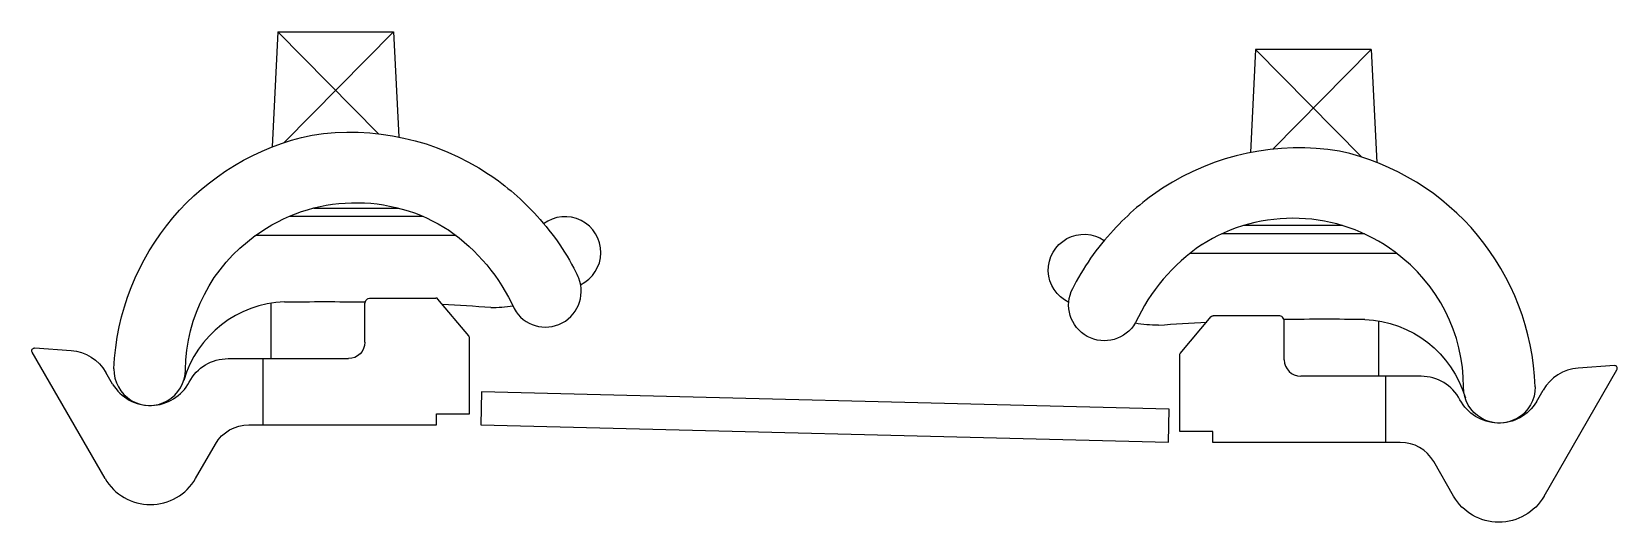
# Model space of a CAD drawing. Header units: metres. Extents: x -0.144 to 0.144, y -0.016 to 0.073.
import ezdxf

# ---------------------------------------------------------------- set-up
doc = ezdxf.new("R2010")
doc.units = ezdxf.units.M
doc.header["$MEASUREMENT"] = 0

msp = doc.modelspace()

# ---------------------------------------------------------------- linework, layer by layer
for p, q in [((-0.09935028617676872, 0.0729450937986374), (-0.1003961529613443, 0.05202775868813988)), ((-0.09935028617676872, 0.0729450937986374), (-0.08106704441620968, 0.05442283943320072)), ((-0.09935028617676872, 0.0729450937986374), (-0.07835028617676872, 0.0729450937986374)), ((-0.09821178869531433, 0.05281748301525295), (-0.07835028617676872, 0.0729450937986374)), ((-0.07835028617676872, 0.0729450937986374), (-0.07739554887994891, 0.05385085615866847)), ((0.07834936497748422, 0.06974508910179139), (0.07741322871483863, 0.05102286224220661)), ((0.09934936497748423, 0.06974508910179139), (0.07834936497748422, 0.06974508910179139)), ((0.09766632790721778, 0.05016931375429704), (0.07834936497748422, 0.06974508910179139)), ((0.09934936497748423, 0.06974508910179139), (0.08147013544537476, 0.05163212852353245)), ((0.09934936497748423, 0.06974508910179139), (0.1003762485924148, 0.04920741737364733)), ((-0.09284947731700086, 0.04094509379863739), (-0.07747918199487903, 0.04094509379863739)), ((-0.09729340387457924, 0.03944148233372398), (-0.07303525543730066, 0.03944148233372398)), ((0.09415713232254494, 0.03774508910179138), (0.0761299041867489, 0.03774508910179138)), ((-0.06695340124244685, 0.03594509379863739), (-0.1034505103677337, 0.03594509379863739)), ((0.09811196490372531, 0.03624147763687798), (0.07217507160556852, 0.03624147763687798)), ((0.0664660804459185, 0.03274508910179139), (0.1039278691940941, 0.03274508910179139)), ((-0.1006502861812391, 0.02354534076452255), (-0.1006502861812391, 0.01359975839957842)), ((-0.08354388286766189, 0.01659976028203964), (-0.08354388361271996, 0.02359976028203964)), ((-0.0825438837468304, 0.02459976034164429), (-0.07064988367852348, 0.02459976165294647)), ((-0.06466088303026336, 0.0177387623667717), (-0.07026688366231101, 0.02442176167964935)), ((0.06465996183097887, 0.01453875766992569), (0.07026596246302652, 0.02122175698280335)), ((0.08254296254754591, 0.02139975564479828), (0.07064896247923898, 0.02139975695610047)), ((0.0835429616683774, 0.01339975558519363), (0.08354296241343545, 0.02039975558519364)), ((0.1006493649819546, 0.02034533606767654), (0.1006493649819546, 0.01039975370273242)), ((-0.0645438815191068, 0.003599762427806854), (-0.06454388296451943, 0.01741776238679886)), ((-0.1307708802431502, -0.008150244545936585), (-0.1440128827154316, 0.01478575389385223)), ((-0.1435448827802815, 0.01553475384712219), (-0.1369478827178158, 0.01507675467729569)), ((-0.1084105885311641, 0.01359975759983063), (-0.08654388261063432, 0.0135997599363327)), ((-0.1020375651999988, 0.001599758195877075), (-0.1020375664591469, 0.01359975819587708)), ((0.0645429603198223, 0.000399757730960846), (0.06454296176523494, 0.01421775768995285)), ((0.1307699590438657, -0.01135024924278259), (0.1440119615161471, 0.01158574919700623)), ((0.143543961580997, 0.01233474915027618), (0.1369469615185313, 0.01187674998044968)), ((-0.1293918820604362, 0.008964755403995514), (-0.1306238822772779, 0.0110987551689148)), ((0.1084096673318796, 0.01039975290298462), (0.08654296141134983, 0.01039975523948669)), ((0.1020366440007143, -0.001600246500968933), (0.1020366452598624, 0.01039975349903107)), ((0.1293909608611517, 0.005764750707149506), (0.1306229610779934, 0.007898750472068786)), ((-0.0705438815191068, 0.003599761712551117), (-0.0645438815191068, 0.003599762427806854)), ((-0.07054388131049054, 0.001599761712551117), (-0.0705438815191068, 0.003599761712551117)), ((-0.1046463701857254, 0.00159975790977478), (-0.0705438813700952, 0.001599761664867401)), ((-0.1020375651999988, 0.001599758195877075), (-0.07054388131049054, 0.001599761712551117)), ((0.07054296031982231, 0.0003997570157051086), (0.0645429603198223, 0.000399757730960846)), ((0.07054296011120605, -0.001600242984294891), (0.07054296031982231, 0.0003997570157051086)), ((-0.1143168803289213, -0.008150242936611176), (-0.110708880944518, -0.001900242638587952)), ((0.1020366440007143, -0.001600246500968933), (0.07054296011120605, -0.001600242984294891)), ((0.1046454489864409, -0.001600246787071228), (0.0705429601708107, -0.001600243031978607)), ((0.1143159591296368, -0.01135024763345719), (0.1107079597452335, -0.005100247335433961))]:
    msp.add_line(p, q)
at = {"flags": 128}
for points in [[(-0.1291624994400324, 0.0117557396626651, -0.3433214452593304), (-0.09315909561287262, 0.05418038550651145, -0.1873443456574791), (-0.06107168353218663, 0.0471160955235518)], [(0.1291478928647032, 0.00849001759531446, 0.3433214452593304), (0.09356793447251696, 0.05127041290587165, 0.1873443456574791), (0.06141189396004661, 0.04452539507346648)]]:
    msp.add_lwpolyline(points, format="xyb", dxfattribs=at)
msp.add_lwpolyline([(-0.06248016940178932, 0.001574303504356794), (0.06248016940178932, -0.001574303504356794), (0.06263130253820855, 0.004423792758212221), (-0.06232903626537009, 0.00757239976692581)], close=True, dxfattribs=at)
at = {"extrusion": (0, 0, -1)}
for centre, radius, start, end in [((0.0864729030781542, 0.009031871125588805), 0.04577805262805445, 123.7022899605612, 138.3662888512135), ((0.08516432965593995, 0.01091280275342724), 0.03099999999994371, 53.84383006002149, 123.2086056155431), ((0.08515841939974926, 0.009027181060371368), 0.04480729342915666, 137.2450347510917, 154.1386757417734), ((0.08579987770869048, 0.01123507746698378), 0.0303663496445529, 0.6414147442288081, 54.41885714764637), ((0.08804114862155984, 0.008378807757300093), 0.03470725018837092, 124.6977401132063, 155.6714561305917), ((-0.04716357289094012, 0.02967920480250396), 0.006500000000000007, 295.3791544943574, 124.3582481437123), ((-0.05086110504926473, 0.02334330119296501), 0.006499999999999999, 209.5878529768886, 27.65377062706855), ((0.09108678992881905, -0.4102200604748818), 0.4341695865277911, 89.06564682092441, 90.99561232458154), ((0.08254388359781879, 0.02359976034164429), 0.001, 359.9999939527501, 89.99999395275017), ((-0.09108586872953456, -0.4134200651717278), 0.4341695865277911, 85.98231429018671, 87.1453489073351), ((-0.07064913410336303, 0.02089975689649582), 0.0005, 39.99665601783118, 90.00000601783117), ((-0.09747106584853027, 0.0009243864548880084), 0.01977960997719187, 92.01283544033211, 163.7563326625545), ((-0.06065962368834298, 0.04568253617762603), 0.02600000000000003, 269.9861036347713, 279.2897318844031), ((0.1435799827262439, 0.01503588114976883), 0.0005000000000000001, 330.0001186319565, 93.97049363195656), ((0.1375525166973152, 0.007099754559993744), 0.008000000000000005, 94.33456895275019, 150.004246730528), ((0.08654388286766189, 0.01659975998401642), 0.003000000000000002, 179.9999939527502, 269.9999939527502), ((-0.06504296175033378, 0.01421778457164764), 0.0005, 6.047249816755364e-06, 39.99754771391648), ((0.1084105876966991, 0.005599757599830627), 0.008, 27.95318006386129, 89.99999395275019), ((-0.1225429612883978, 0.009899751472473146), 0.008, 211.0548810472498, 332.0468199361387), ((-0.1226485075413366, 0.00840063270640021), 0.006500000000000001, 179.2120714543059, 0.5368371613567692), ((0.1046463693886675, -0.005400242042541505), 0.007000000000000009, 29.99926618609196, 89.99999396386974), ((-0.1225429592469387, -0.00660025144815445), 0.009500000000000007, 210.0000101972004, 329.9999990860892)]:
    msp.add_arc(centre, radius, start, end, dxfattribs=at)
for centre, radius, start, end in [((0.08643333208395343, 0.006190584044474236), 0.04577805262805441, 123.1328063663248, 137.7968052569771), ((-0.04716449409022462, 0.03287920949934996), 0.006500000000000007, 295.7316353265911, 127.0710229203133), ((0.08514351825464692, 0.008084428936658514), 0.03099999999994371, 53.27434646578509, 122.6391220213067), ((0.08511886671906686, 0.006198959127235867), 0.04480729342915664, 136.6755511568553, 153.569192147537), ((0.08799500923626183, 0.005521965828028624), 0.03470725018837093, 124.1282565189699, 155.1019725363553), ((0.08578223806731403, 0.008400370892164211), 0.0303663496445529, 0.07193114999241183, 53.84937355340998), ((-0.05073194884803961, 0.02583018153181329), 0.006500000000000001, 209.0183693826522, 27.0842870328321), ((-0.09747198704781476, 0.004124391151734017), 0.01977960997719187, 92.01283544033211, 163.7563326625545), ((-0.07065005530264752, 0.02409976159334183), 0.0005, 39.99665601783118, 90.00000601783117), ((-0.09108678992881905, -0.4102200604748818), 0.4341695865277911, 85.98231429018671, 87.1453489073351), ((-0.06066054488762748, 0.04888254087447204), 0.02600000000000003, 269.9861036347713, 278.8637184586734), ((0.0825429623985343, 0.02039975564479828), 0.001, 359.9999939527501, 89.99999395275017), ((0.09108586872953456, -0.4134200651717278), 0.4341695865277911, 89.06564682092441, 90.99561232458154), ((-0.06504388294961827, 0.01741778926849365), 0.0005, 6.047249816755364e-06, 39.99754771391648), ((-0.1226643235685449, 0.0116017604976485), 0.006500000000000001, 178.6425878600695, 359.9673535671203), ((0.0865429616683774, 0.01339975528717041), 0.003000000000000002, 179.9999939527502, 269.9999939527502), ((0.1375515954980307, 0.003899749863147736), 0.008000000000000005, 94.33456895275019, 150.004246730528), ((0.1435790615269594, 0.01183587645292282), 0.0005000000000000001, 330.0001186319565, 93.97049363195656), ((-0.1225438824876823, 0.01309975616931915), 0.008, 211.0548810472498, 332.0468199361387), ((0.1084096664974146, 0.002399752902984619), 0.008, 27.95318006386129, 89.99999395275019), ((0.104645448189383, -0.008600246739387512), 0.007000000000000009, 29.99926618609196, 89.99999396386974), ((-0.1225438804462232, -0.003400246751308441), 0.009500000000000007, 210.0000101972004, 329.9999990860892)]:
    msp.add_arc(centre, radius, start, end)

doc.saveas('drawing.dxf')
